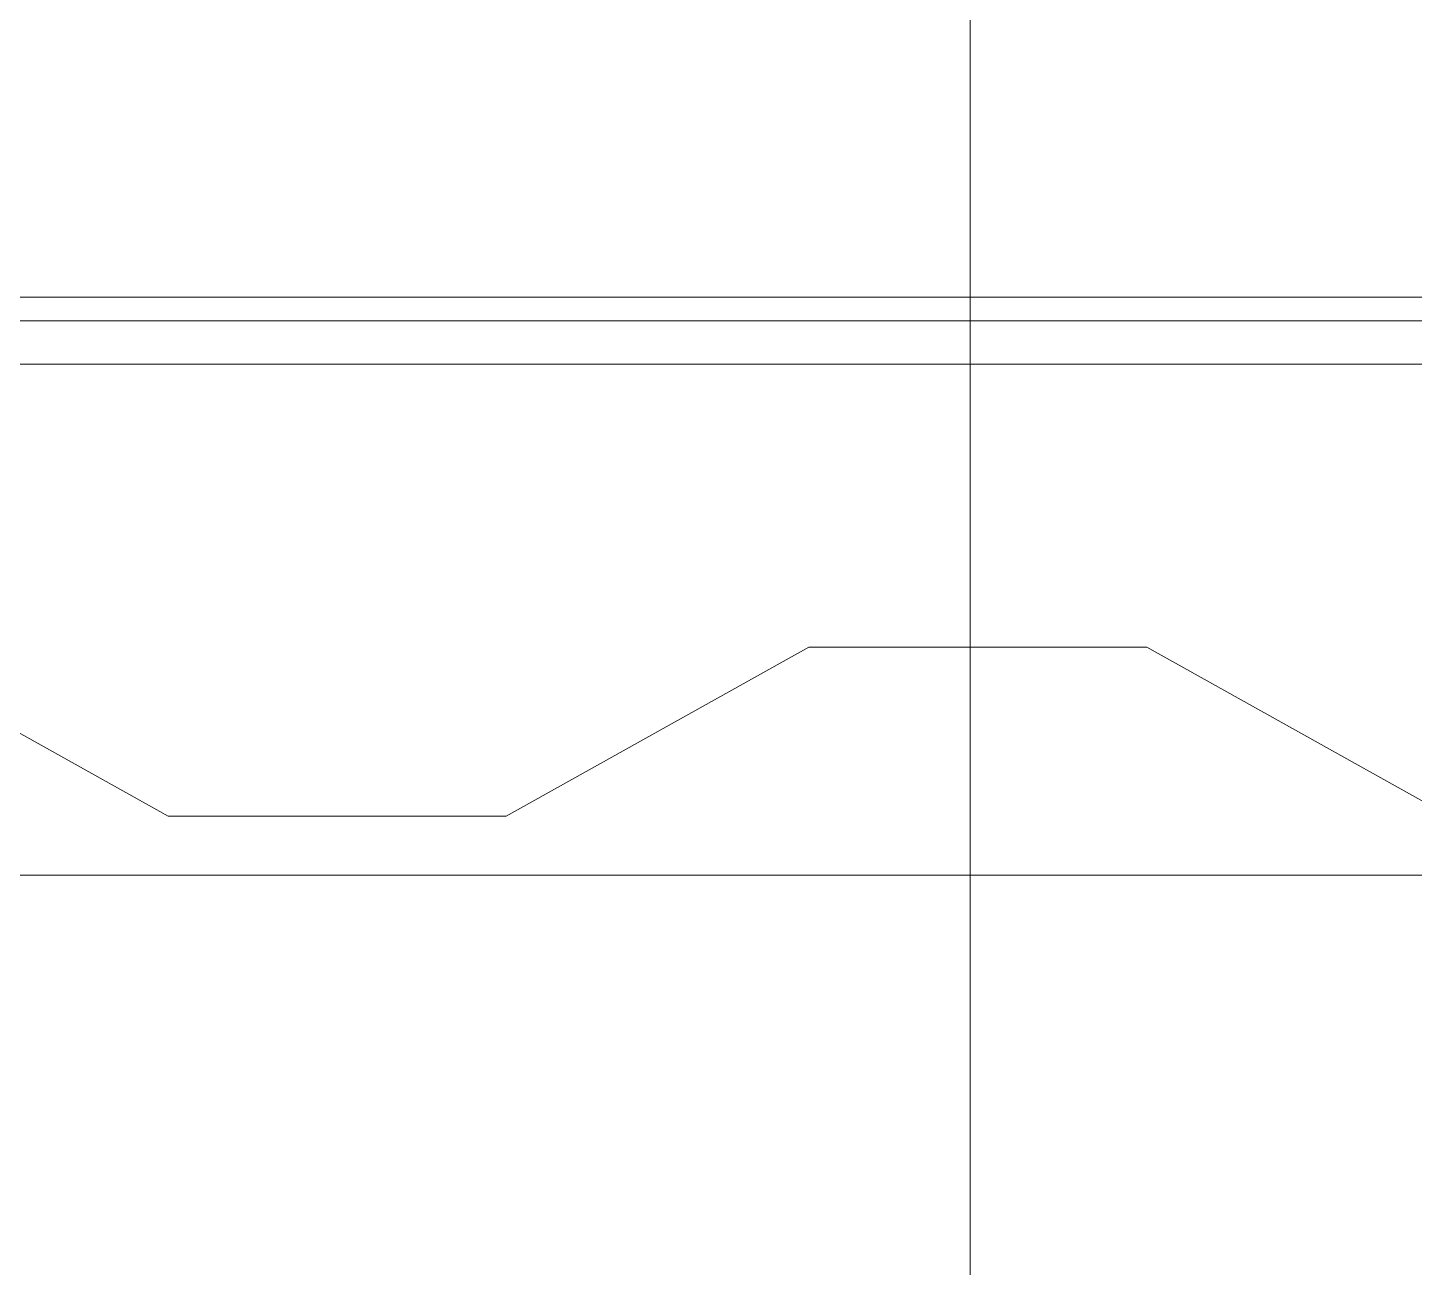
# Model space of a CAD drawing. Header units: metres. Extents: x 1223 to 5739, y -151236 to 19014.
# Drawn here: x 5143.4 to 5150.57, y -151053.15 to -151046.74 of the extents above; entities that cross this region are included whole.
import ezdxf

# ---------------------------------------------------------------- set-up
doc = ezdxf.new("R2010")
doc.units = ezdxf.units.M
doc.layers.add('PDF_Geometry', color=7, linetype='Continuous')

msp = doc.modelspace()

# ---------------------------------------------------------------- linework, layer by layer
at = {"layer": 'PDF_Geometry', "color": 8, "lineweight": 13}
for points in [[(4989.0023, -151051.1223), (5284.2943, -151051.1223), (5284.2943, -151048.7245), (5286.6921, -151048.7245), (5286.6921, -150964.01), (5284.2943, -150964.01), (5284.2943, -150961.6122), (4989.0023, -150961.6122), (4989.0023, -150964.01), (4986.6045, -150964.01), (4986.6045, -151048.7245), (4989.0633, -151048.7245), (4989.3071, -151048.4807), (5054.6973, -151048.4807)], [(5148.2714, -151062.4813), (5148.2714, -151043.4616)], [(5138.6803, -151046.5503), (5138.6803, -151048.2572), (5138.8022, -151048.2572), (5161.4592, -151048.2572)], [(5138.6803, -151048.1353), (5244.7514, -151048.1353)], [(5139.2696, -151048.2572), (5163.2677, -151048.2572)], [(5089.7088, -151048.4807), (5282.4249, -151048.4807)], [(5139.1883, -151049.9437), (5142.5615, -151049.9437), (5144.1261, -151050.8175), (5145.8736, -151050.8175), (5147.4383, -151049.9437), (5148.3121, -151049.9437), (5147.4383, -151049.9437), (5145.8736, -151050.8175), (5144.1464, -151050.8175)]]:
    msp.add_lwpolyline(points, dxfattribs=at)
msp.add_lwpolyline([(5149.1858, -151049.9437), (5148.3121, -151049.9437), (5149.1858, -151049.9437), (5150.7505, -151050.8175)], close=True, dxfattribs=at)

doc.saveas('drawing.dxf')
